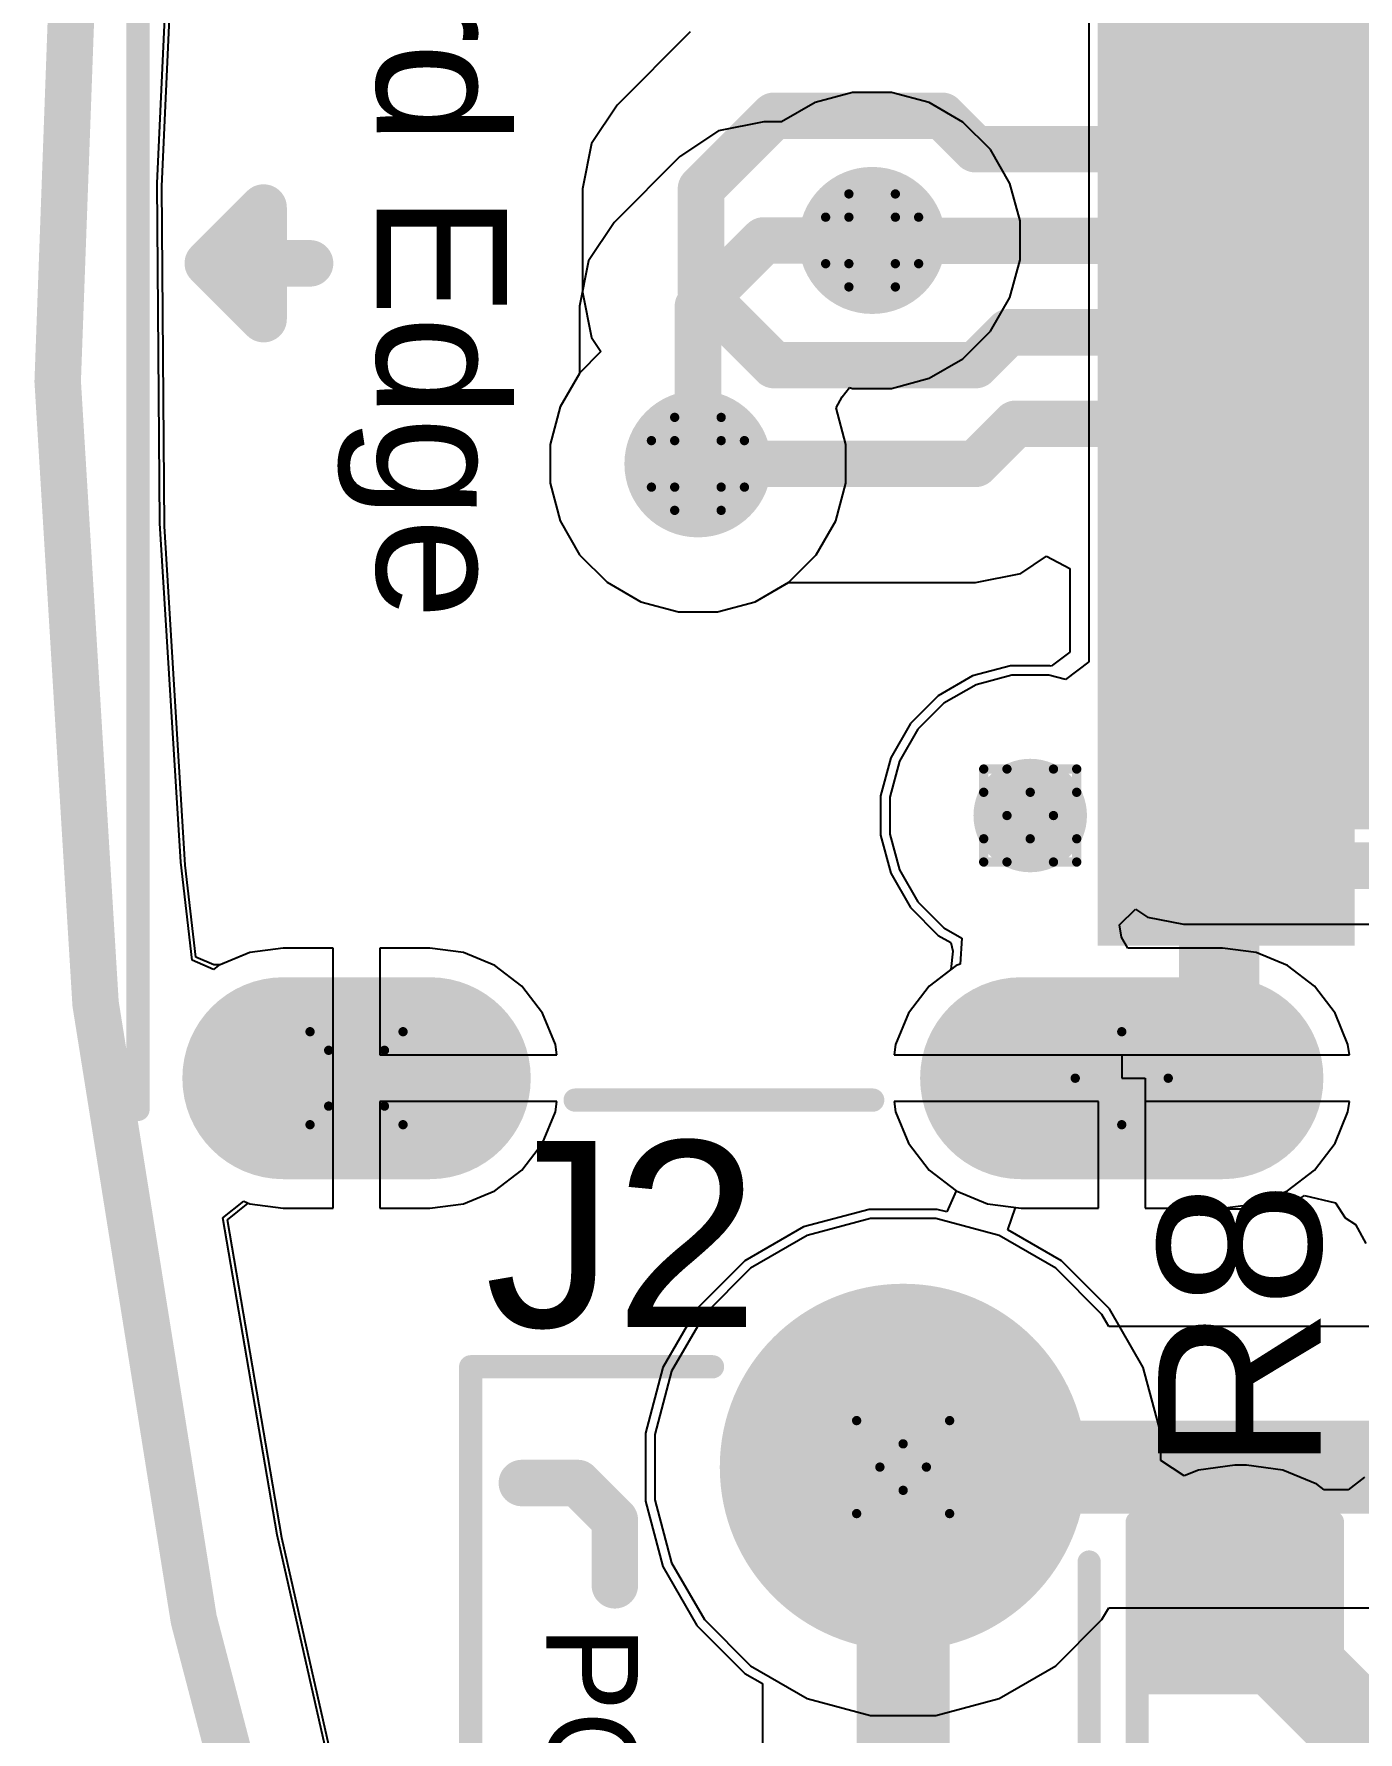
# Model space of a CAD drawing. Header units: inches. Extents: x -60 to 307, y -25 to 134.
# Drawn here: x -12.22 to -4.99, y 13.21 to 22.48 of the extents above; entities that cross this region are included whole.
import ezdxf

# ---------------------------------------------------------------- set-up
doc = ezdxf.new("R2010")
doc.units = ezdxf.units.IN
for name, color, linetype in [('BOARD OUTLINE', 216, 'Continuous'), ('Bottom Layer', 5, 'Continuous'), ('Bottom Solder', 6, 'Continuous'), ('Drill Drawing', 1, 'Continuous'), ('Multi-Layer', 9, 'Continuous'), ('Pad Holes', 156, 'Continuous'), ('Top Layer', 1, 'Continuous'), ('Top Overlay', 2, 'Continuous'), ('Top Paste', 8, 'Continuous'), ('Top Solder', 216, 'Continuous'), ('Via Holes', 16, 'Continuous')]:
    doc.layers.add(name, color=color, linetype=linetype)
doc.styles.add('Arial', font='', dxfattribs={"height": 0.2})
doc.styles.get('Arial').set_extended_font_data('Arial')

# ---------------------------------------------------------------- blocks, each defined once
blk = doc.blocks.new('K2_1101DF_C4DW_01_2')
at = {"layer": 'Bottom Layer'}
h = blk.add_hatch(color=5, dxfattribs=at)
edge = h.paths.add_edge_path()
edge.add_arc((-2.5, 0), 0.9, 0, 360)
h = blk.add_hatch(color=5, dxfattribs=at)
edge = h.paths.add_edge_path()
edge.add_arc((2.5, 0), 0.9, 0, 360)
at = {"layer": 'Bottom Solder'}
h = blk.add_hatch(color=6, dxfattribs=at)
edge = h.paths.add_edge_path()
edge.add_arc((-2.5, 0), 1.0016, 0, 360)
h = blk.add_hatch(color=6, dxfattribs=at)
edge = h.paths.add_edge_path()
edge.add_arc((2.5, 0), 1.0016, 0, 360)
at = {"layer": 'Multi-Layer'}
h = blk.add_hatch(color=9, dxfattribs=at)
edge = h.paths.add_edge_path()
edge.add_arc((-2.5, 0), 0.9, 0, 360)
h = blk.add_hatch(color=9, dxfattribs=at)
edge = h.paths.add_edge_path()
edge.add_arc((2.5, 0), 0.9, 0, 360)
at = {"layer": 'Pad Holes'}
h = blk.add_hatch(color=7, dxfattribs=at)
edge = h.paths.add_edge_path()
edge.add_arc((-2.5, 0), 0.46, 0, 360)
h = blk.add_hatch(color=7, dxfattribs=at)
edge = h.paths.add_edge_path()
edge.add_arc((2.5, 0), 0.46, 0, 360)
at = {"layer": 'Top Layer'}
h = blk.add_hatch(color=1, dxfattribs=at)
edge = h.paths.add_edge_path()
edge.add_arc((-2.5, 0), 0.9, 0, 360)
h = blk.add_hatch(color=1, dxfattribs=at)
edge = h.paths.add_edge_path()
edge.add_arc((2.5, 0), 0.9, 0, 360)
at = {"layer": 'Top Solder'}
h = blk.add_hatch(color=216, dxfattribs=at)
edge = h.paths.add_edge_path()
edge.add_arc((-2.5, 0), 1.0016, 0, 360)
h = blk.add_hatch(color=216, dxfattribs=at)
edge = h.paths.add_edge_path()
edge.add_arc((2.5, 0), 1.0016, 0, 360)
at = {"layer": 'Top Overlay'}
for points, const_width in [([(1.9558, 1.016), (-1.9812, 1.016)], 0.127), ([(-3.048, -2.3622), (-3.048, -1.0414)], 0.127), ([(3.048, -2.3622), (3.048, -1.0414)], 0.127), ([(-2.413, -1.778), (-2.2098, -1.5748)], 0.254), ([(-1.8542, -1.5748), (-2.2098, -1.5748)], 0.254), ([(-2.413, -2.0828), (-2.413, -1.778)], 0.254), ([(3.048, -2.3622), (-3.048, -2.3622)], 0.127)]:
    blk.add_lwpolyline(points, dxfattribs=dict(at, const_width=const_width))
for points, const_width in [([(-2.013, 1.016, 1), (-1.9494, 1.016, 1)], 0.0635), ([(1.9241, 1.016, 1), (1.9875, 1.016, 1)], 0.0635), ([(-3.0798, -1.0414, 1), (-3.0162, -1.0414, 1)], 0.0635), ([(3.0162, -1.0414, 1), (3.0798, -1.0414, 1)], 0.0635), ([(-2.2733, -1.5748, 1), (-2.1463, -1.5748, 1)], 0.127), ([(-2.2733, -1.5748, 1), (-2.1463, -1.5748, 1)], 0.127), ([(-1.9177, -1.5748, 1), (-1.7907, -1.5748, 1)], 0.127), ([(-2.4765, -1.778, 1), (-2.3495, -1.778, 1)], 0.127), ([(-2.4765, -1.778, 1), (-2.3495, -1.778, 1)], 0.127), ([(-2.4765, -2.0828, 1), (-2.3495, -2.0828, 1)], 0.127), ([(-3.0798, -2.3622, 1), (-3.0162, -2.3622, 1)], 0.0635), ([(-3.0798, -2.3622, 1), (-3.0162, -2.3622, 1)], 0.0635), ([(3.0162, -2.3622, 1), (3.0798, -2.3622, 1)], 0.0635), ([(3.0162, -2.3622, 1), (3.0798, -2.3622, 1)], 0.0635)]:
    blk.add_lwpolyline(points, format="xyb", close=True, dxfattribs=dict(at, const_width=const_width))
at = {"layer": 'Top Overlay', "style": 'Arial'}
blk.add_text('PCB Edge', height=0.5, dxfattribs=at).set_placement((-1.6326, -1.9486))
blk = doc.blocks.new('R___0603_3')
at = {"layer": 'Top Layer'}
for points in [[(-0.381, 0.4445), (-0.381, -0.4445), (-1.143, -0.4445), (-1.143, 0.4445)], [(1.143, 0.4445), (1.143, -0.4445), (0.381, -0.4445), (0.381, 0.4445)]]:
    blk.add_hatch(color=1, dxfattribs=at).paths.add_polyline_path(points)
at = {"layer": 'Top Paste'}
for points in [[(-0.381, 0.4445), (-0.381, -0.4445), (-1.143, -0.4445), (-1.143, 0.4445)], [(1.143, 0.4445), (1.143, -0.4445), (0.381, -0.4445), (0.381, 0.4445)]]:
    blk.add_hatch(color=8, dxfattribs=at).paths.add_polyline_path(points)
at = {"layer": 'Top Solder'}
for points in [[(-0.2794, 0.5461), (-0.2794, -0.5461), (-1.2446, -0.5461), (-1.2446, 0.5461)], [(1.2446, 0.5461), (1.2446, -0.5461), (0.2794, -0.5461), (0.2794, 0.5461)]]:
    blk.add_hatch(color=216, dxfattribs=at).paths.add_polyline_path(points)
at = {"layer": 'Top Overlay', "const_width": 0.127}
for points in [[(-1.2192, 0.5334), (-1.2192, -0.5334)], [(-1.2192, 0.5334), (1.2192, 0.5334)], [(1.2192, 0.5334), (1.2192, -0.5334)], [(-1.2192, -0.5334), (1.2192, -0.5334)]]:
    blk.add_lwpolyline(points, dxfattribs=at)
at = {"layer": 'Top Overlay', "const_width": 0.0635}
for points in [[(-1.25095, 0.5334, 1), (-1.18745, 0.5334, 1)], [(-1.25095, 0.5334, 1), (-1.18745, 0.5334, 1)], [(1.18745, 0.5334, 1), (1.25095, 0.5334, 1)], [(1.18745, 0.5334, 1), (1.25095, 0.5334, 1)], [(-1.25095, -0.5334, 1), (-1.18745, -0.5334, 1)], [(-1.25095, -0.5334, 1), (-1.18745, -0.5334, 1)], [(1.18745, -0.5334, 1), (1.25095, -0.5334, 1)], [(1.18745, -0.5334, 1), (1.25095, -0.5334, 1)]]:
    blk.add_lwpolyline(points, format="xyb", close=True, dxfattribs=at)
blk = doc.blocks.new('TYPE_C_31_M_12__30')
at = {"layer": 'Bottom Layer'}
h = blk.add_hatch(color=5, dxfattribs=at)
edge = h.paths.add_edge_path()
edge.add_arc((7.525, -1.12), 0.45, 180, 360)
edge.add_line((7.975, -1.12), (7.975, -0.02))
edge.add_arc((7.525, -0.02), 0.45, 0, 180)
edge.add_line((7.075, -0.02), (7.075, -1.12))
h = blk.add_hatch(color=5, dxfattribs=at)
edge = h.paths.add_edge_path()
edge.add_arc((7.525, -5.15), 0.45, 180, 360)
edge.add_line((7.975, -5.15), (7.975, -4.35))
edge.add_arc((7.525, -4.35), 0.45, 0, 180)
edge.add_line((7.075, -4.35), (7.075, -5.15))
at = {"layer": 'Bottom Solder'}
h = blk.add_hatch(color=6, dxfattribs=at)
edge = h.paths.add_edge_path()
edge.add_arc((7.525, -1.12), 0.5516, 180, 360)
edge.add_line((8.0766, -1.12), (8.0766, -0.02))
edge.add_arc((7.525, -0.02), 0.5516, 0, 180)
edge.add_line((6.9734, -0.02), (6.9734, -1.12))
h = blk.add_hatch(color=6, dxfattribs=at)
edge = h.paths.add_edge_path()
edge.add_arc((6.09, -1.07), 0.1016, 0, 360)
h = blk.add_hatch(color=6, dxfattribs=at)
edge = h.paths.add_edge_path()
edge.add_arc((7.525, -5.15), 0.5516, 180, 360)
edge.add_line((8.0766, -5.15), (8.0766, -4.35))
edge.add_arc((7.525, -4.35), 0.5516, 0, 180)
edge.add_line((6.9734, -4.35), (6.9734, -5.15))
at = {"layer": 'Multi-Layer'}
h = blk.add_hatch(color=9, dxfattribs=at)
edge = h.paths.add_edge_path()
edge.add_arc((7.525, -1.12), 0.45, 180, 360)
edge.add_line((7.975, -1.12), (7.975, -0.02))
edge.add_arc((7.525, -0.02), 0.45, 0, 180)
edge.add_line((7.075, -0.02), (7.075, -1.12))
h = blk.add_hatch(color=9, dxfattribs=at)
edge = h.paths.add_edge_path()
edge.add_arc((7.525, -5.15), 0.45, 180, 360)
edge.add_line((7.975, -5.15), (7.975, -4.35))
edge.add_arc((7.525, -4.35), 0.45, 0, 180)
edge.add_line((7.075, -4.35), (7.075, -5.15))
at = {"layer": 'Pad Holes'}
h = blk.add_hatch(color=7, dxfattribs=at)
edge = h.paths.add_edge_path()
edge.add_arc((7.525, -1.12), 0.3, 180, 360)
edge.add_line((7.825, -1.12), (7.825, -0.02))
edge.add_arc((7.525, -0.02), 0.3, 0, 180)
edge.add_line((7.225, -0.02), (7.225, -1.12))
h = blk.add_hatch(color=7, dxfattribs=at)
edge = h.paths.add_edge_path()
edge.add_arc((6.09, -1.07), 0.31, 0, 360)
h = blk.add_hatch(color=7, dxfattribs=at)
edge = h.paths.add_edge_path()
edge.add_arc((7.525, -5.15), 0.3, 180, 360)
edge.add_line((7.825, -5.15), (7.825, -4.35))
edge.add_arc((7.525, -4.35), 0.3, 0, 180)
edge.add_line((7.225, -4.35), (7.225, -5.15))
at = {"layer": 'Top Layer'}
for points in [[(1.8, 0.6), (2.1, 0.6), (2.1, -0.6), (1.8, -0.6)], [(2.3, 0.6), (2.6, 0.6), (2.6, -0.6), (2.3, -0.6)], [(2.8, 0.6), (3.1, 0.6), (3.1, -0.6), (2.8, -0.6)], [(3.6, -0.6), (3.3, -0.6), (3.3, 0.6), (3.6, 0.6)], [(4.1, -0.6), (3.8, -0.6), (3.8, 0.6), (4.1, 0.6)], [(4.6, -0.6), (4.3, -0.6), (4.3, 0.6), (4.6, 0.6)], [(5.1, -0.6), (4.8, -0.6), (4.8, 0.6), (5.1, 0.6)], [(5.9, -0.6), (5.3, -0.6), (5.3, 0.6), (5.9, 0.6)], [(6.1, 0.6), (6.7, 0.6), (6.7, -0.6), (6.1, -0.6)]]:
    blk.add_hatch(color=1, dxfattribs=at).paths.add_polyline_path(points)
h = blk.add_hatch(color=1, dxfattribs=at)
edge = h.paths.add_edge_path()
edge.add_arc((7.525, -1.12), 0.45, 180, 360)
edge.add_line((7.975, -1.12), (7.975, -0.02))
edge.add_arc((7.525, -0.02), 0.45, 0, 180)
edge.add_line((7.075, -0.02), (7.075, -1.12))
h = blk.add_hatch(color=1, dxfattribs=at)
edge = h.paths.add_edge_path()
edge.add_arc((7.525, -5.15), 0.45, 180, 360)
edge.add_line((7.975, -5.15), (7.975, -4.35))
edge.add_arc((7.525, -4.35), 0.45, 0, 180)
edge.add_line((7.075, -4.35), (7.075, -5.15))
at = {"layer": 'Top Paste'}
for points in [[(1.8, 0.6), (2.1, 0.6), (2.1, -0.6), (1.8, -0.6)], [(2.3, 0.6), (2.6, 0.6), (2.6, -0.6), (2.3, -0.6)], [(2.8, 0.6), (3.1, 0.6), (3.1, -0.6), (2.8, -0.6)], [(3.6, -0.6), (3.3, -0.6), (3.3, 0.6), (3.6, 0.6)], [(4.1, -0.6), (3.8, -0.6), (3.8, 0.6), (4.1, 0.6)], [(4.6, -0.6), (4.3, -0.6), (4.3, 0.6), (4.6, 0.6)], [(5.1, -0.6), (4.8, -0.6), (4.8, 0.6), (5.1, 0.6)], [(5.9, -0.6), (5.3, -0.6), (5.3, 0.6), (5.9, 0.6)], [(6.1, 0.6), (6.7, 0.6), (6.7, -0.6), (6.1, -0.6)]]:
    blk.add_hatch(color=8, dxfattribs=at).paths.add_polyline_path(points)
at = {"layer": 'Top Solder'}
for points in [[(1.6984, 0.7016), (2.2016, 0.7016), (2.2016, -0.7016), (1.6984, -0.7016)], [(2.1984, 0.7016), (2.7016, 0.7016), (2.7016, -0.7016), (2.1984, -0.7016)], [(2.6984, 0.7016), (3.2016, 0.7016), (3.2016, -0.7016), (2.6984, -0.7016)], [(3.7016, -0.7016), (3.1984, -0.7016), (3.1984, 0.7016), (3.7016, 0.7016)], [(4.2016, -0.7016), (3.6984, -0.7016), (3.6984, 0.7016), (4.2016, 0.7016)], [(4.7016, -0.7016), (4.1984, -0.7016), (4.1984, 0.7016), (4.7016, 0.7016)], [(5.2016, -0.7016), (4.6984, -0.7016), (4.6984, 0.7016), (5.2016, 0.7016)], [(6.0016, -0.7016), (5.1984, -0.7016), (5.1984, 0.7016), (6.0016, 0.7016)], [(5.9984, 0.7016), (6.8016, 0.7016), (6.8016, -0.7016), (5.9984, -0.7016)]]:
    blk.add_hatch(color=216, dxfattribs=at).paths.add_polyline_path(points)
h = blk.add_hatch(color=216, dxfattribs=at)
edge = h.paths.add_edge_path()
edge.add_arc((7.525, -1.12), 0.5516, 180, 360)
edge.add_line((8.0766, -1.12), (8.0766, -0.02))
edge.add_arc((7.525, -0.02), 0.5516, 0, 180)
edge.add_line((6.9734, -0.02), (6.9734, -1.12))
h = blk.add_hatch(color=216, dxfattribs=at)
edge = h.paths.add_edge_path()
edge.add_arc((6.09, -1.07), 0.1016, 0, 360)
h = blk.add_hatch(color=216, dxfattribs=at)
edge = h.paths.add_edge_path()
edge.add_arc((7.525, -5.15), 0.5516, 180, 360)
edge.add_line((8.0766, -5.15), (8.0766, -4.35))
edge.add_arc((7.525, -4.35), 0.5516, 0, 180)
edge.add_line((6.9734, -4.35), (6.9734, -5.15))
at = {"layer": 'Top Overlay'}
for points, const_width in [([(7.6446, -3.556), (7.6446, -1.9304)], 0.127), ([(3.0734, -5.2578), (3.0734, -5.0038)], 0.254), ([(3.3782, -5.2578), (2.7686, -5.2578)], 0.254), ([(3.0734, -5.5626), (2.7686, -5.2578)], 0.254), ([(3.0734, -5.5626), (3.3782, -5.2578)], 0.254), ([(7.6954, -5.944), (-1.2954, -5.944)], 0.127)]:
    blk.add_lwpolyline(points, dxfattribs=dict(at, const_width=const_width))
for points, const_width in [([(7.6128, -1.9304, 1), (7.6763, -1.9304, 1)], 0.0635), ([(7.6128, -3.556, 1), (7.6763, -3.556, 1)], 0.0635), ([(3.0099, -5.0038, 1), (3.1369, -5.0038, 1)], 0.127), ([(2.7051, -5.2578, 1), (2.8321, -5.2578, 1)], 0.127), ([(2.7051, -5.2578, 1), (2.8321, -5.2578, 1)], 0.127), ([(3.0099, -5.2578, 1), (3.1369, -5.2578, 1)], 0.127), ([(3.3147, -5.2578, 1), (3.4417, -5.2578, 1)], 0.127), ([(3.3147, -5.2578, 1), (3.4417, -5.2578, 1)], 0.127), ([(3.0099, -5.5626, 1), (3.1369, -5.5626, 1)], 0.127), ([(3.0099, -5.5626, 1), (3.1369, -5.5626, 1)], 0.127), ([(7.6636, -5.944, 1), (7.7271, -5.944, 1)], 0.0635)]:
    blk.add_lwpolyline(points, format="xyb", close=True, dxfattribs=dict(at, const_width=const_width))
at = {"layer": 'Top Overlay', "style": 'Arial'}
blk.add_text('Board Edge', height=0.7112, dxfattribs=at).set_placement((-0.2286, -4.6398))

msp = doc.modelspace()

# ---------------------------------------------------------------- hatches: boundary and pattern name
at = {"layer": 'Bottom Layer'}
msp.add_hatch(color=5, dxfattribs=at).paths.add_polyline_path([(-5.9436, 18.1356), (-3.2258, 18.1356), (-3.2258, 24.13), (-5.9436, 24.13)])
h = msp.add_hatch(color=5, dxfattribs=at)
edge = h.paths.add_edge_path()
edge.add_arc((-7.6454, 21.3535), 0.3, 0, 360)
h = msp.add_hatch(color=5, dxfattribs=at)
edge = h.paths.add_edge_path()
edge.add_arc((-8.597, 20.1329), 0.3, 0, 360)
at = {"layer": 'Bottom Solder'}
h = msp.add_hatch(color=6, dxfattribs=at)
edge = h.paths.add_edge_path()
edge.add_arc((-7.6454, 21.3535), 0.4016, 0, 360)
h = msp.add_hatch(color=6, dxfattribs=at)
edge = h.paths.add_edge_path()
edge.add_arc((-8.597, 20.1329), 0.4016, 0, 360)
at = {"layer": 'Top Layer'}
h = msp.add_hatch(color=1, dxfattribs=at)
edge = h.paths.add_edge_path()
edge.add_arc((-7.6454, 21.3535), 0.3, 0, 360)
h = msp.add_hatch(color=1, dxfattribs=at)
edge = h.paths.add_edge_path()
edge.add_arc((-8.597, 20.1329), 0.3, 0, 360)
msp.add_hatch(color=1, dxfattribs=at).paths.add_polyline_path([(-5.969, 16.5818), (-5.5308, 16.5818), (-5.5308, 17.7038), (-5.969, 17.7038)])
at = {"layer": 'Top Solder'}
h = msp.add_hatch(color=216, dxfattribs=at)
edge = h.paths.add_edge_path()
edge.add_arc((-7.6454, 21.3535), 0.4016, 0, 360)
h = msp.add_hatch(color=216, dxfattribs=at)
edge = h.paths.add_edge_path()
edge.add_arc((-8.597, 20.1329), 0.4016, 0, 360)
at = {"layer": 'Via Holes'}
h = msp.add_hatch(color=7, dxfattribs=at)
edge = h.paths.add_edge_path()
edge.add_arc((-7.6454, 21.3535), 0.15, 0, 360)
h = msp.add_hatch(color=7, dxfattribs=at)
edge = h.paths.add_edge_path()
edge.add_arc((-8.597, 20.1329), 0.15, 0, 360)

# ---------------------------------------------------------------- linework, layer by layer
at = {"layer": 'BOARD OUTLINE', "const_width": 0.254}
msp.add_lwpolyline([(33.8897, 54.2383, -6.230382), (11.9835, 54.2604)], format="xyb", dxfattribs=at)
at = {"layer": 'Bottom Layer'}
for p, q in [((-11.5516, 21.6658), (-11.4662, 23.5201)), ((-6.4616, 23.1519), (-6.4616, 19.0517)), ((-7.9573, 22.1064), (-8.14, 22.0009)), ((-7.7518, 22.1615), (-7.9573, 22.1064)), ((-7.539, 22.1615), (-7.7518, 22.1615)), ((-7.3335, 22.1064), (-7.539, 22.1615)), ((-7.1493, 22.0001), (-7.3335, 22.1064)), ((-8.2375, 22.0009), (-8.4853, 21.9517)), ((-8.14, 22.0009), (-8.2375, 22.0009)), ((-6.9988, 21.8496), (-7.1493, 22.0001)), ((-8.4853, 21.9517), (-8.6953, 21.8113)), ((-8.6953, 21.8113), (-9.0548, 21.4518)), ((-6.8925, 21.6654), (-6.9988, 21.8496)), ((-11.5371, 19.8095), (-11.5516, 21.6658)), ((-6.8374, 21.4599), (-6.8925, 21.6654)), ((-9.0548, 21.4518), (-9.1951, 21.2418)), ((-6.8374, 21.2471), (-6.8374, 21.4599)), ((-6.8925, 21.0416), (-6.8374, 21.2471)), ((-9.1951, 21.2418), (-9.2444, 20.994)), ((-9.2444, 20.994), (-9.2444, 20.6275)), ((-6.9988, 20.8574), (-6.8925, 21.0416)), ((-7.1493, 20.7069), (-6.9988, 20.8574)), ((-7.3335, 20.6006), (-7.1493, 20.7069)), ((-9.2444, 20.6275), (-9.3499, 20.4448)), ((-7.539, 20.5455), (-7.3335, 20.6006)), ((-7.8088, 20.499), (-7.7694, 20.5502)), ((-7.7694, 20.5502), (-7.7518, 20.5455)), ((-7.7518, 20.5455), (-7.539, 20.5455)), ((-9.3499, 20.4448), (-9.405, 20.2393)), ((-7.8423, 20.4383), (-7.8088, 20.499)), ((-7.789, 20.2393), (-7.8423, 20.4383)), ((-9.405, 20.2393), (-9.405, 20.0266)), ((-7.789, 20.0266), (-7.789, 20.2393)), ((-9.405, 20.0266), (-9.3499, 19.8211)), ((-7.8441, 19.8211), (-7.789, 20.0266)), ((-11.4226, 17.9567), (-11.5371, 19.8095)), ((-9.3499, 19.8211), (-9.2435, 19.6368)), ((-7.9504, 19.6368), (-7.8441, 19.8211)), ((-9.2435, 19.6368), (-9.0931, 19.4864)), ((-8.1009, 19.4864), (-7.9504, 19.6368)), ((-9.0931, 19.4864), (-8.9089, 19.38)), ((-8.2851, 19.38), (-8.1009, 19.4864)), ((-8.9089, 19.38), (-8.7034, 19.3249)), ((-8.7034, 19.3249), (-8.4906, 19.3249)), ((-8.4906, 19.3249), (-8.2851, 19.38)), ((-6.4616, 19.0517), (-6.5886, 18.9543)), ((-7.0779, 18.9267), (-7.2529, 18.8257)), ((-6.8828, 18.979), (-7.0779, 18.9267)), ((-6.6808, 18.979), (-6.8828, 18.979)), ((-6.5886, 18.9543), (-6.6808, 18.979)), ((-7.2529, 18.8257), (-7.3957, 18.6829)), ((-7.3957, 18.6829), (-7.4967, 18.5079)), ((-7.4967, 18.5079), (-7.549, 18.3128)), ((-7.549, 18.3128), (-7.549, 18.1108)), ((-7.549, 18.1108), (-7.4967, 17.9157)), ((-11.3604, 17.4208), (-11.4226, 17.9567)), ((-7.4967, 17.9157), (-7.3957, 17.7407)), ((-7.3957, 17.7407), (-7.2529, 17.5979)), ((-6.2947, 17.6139), (-6.2076, 17.701)), ((-6.2076, 17.701), (-6.1418, 17.6571)), ((-6.1418, 17.6571), (-5.9436, 17.6176)), ((-7.2529, 17.5979), (-7.156, 17.542)), ((-7.156, 17.542), (-7.1653, 17.4007)), ((-6.283, 17.5481), (-6.2947, 17.6139)), ((-6.249, 17.4869), (-6.283, 17.5481)), ((-5.9436, 17.6176), (-3.2258, 17.6176)), ((-11.0456, 17.4627), (-11.2168, 17.3917)), ((-10.8618, 17.4869), (-11.0456, 17.4627)), ((-10.5888, 17.4869), (-10.8618, 17.4869)), ((-10.5888, 16.7768), (-10.5888, 17.4869)), ((-10.0618, 17.4869), (-10.3348, 17.4869)), ((-10.3348, 17.4869), (-10.3348, 16.9038)), ((-9.878, 17.4627), (-10.0618, 17.4869)), ((-9.7068, 17.3917), (-9.878, 17.4627)), ((-5.7318, 17.4869), (-6.249, 17.4869)), ((-5.548, 17.4627), (-5.7318, 17.4869)), ((-5.3768, 17.3917), (-5.548, 17.4627)), ((-11.2435, 17.3713), (-11.3604, 17.4208)), ((-11.2168, 17.3917), (-11.2435, 17.3713)), ((-9.5597, 17.2789), (-9.7068, 17.3917)), ((-7.1868, 17.3917), (-7.3339, 17.2789)), ((-7.1653, 17.4007), (-7.1868, 17.3917)), ((-5.2297, 17.2789), (-5.3768, 17.3917)), ((-9.4469, 17.1318), (-9.5597, 17.2789)), ((-7.3339, 17.2789), (-7.4467, 17.1318)), ((-5.1169, 17.1318), (-5.2297, 17.2789)), ((-9.3759, 16.9606), (-9.4469, 17.1318)), ((-7.4467, 17.1318), (-7.5177, 16.9606)), ((-5.0459, 16.9606), (-5.1169, 17.1318)), ((-10.3348, 16.9038), (-9.3684, 16.9038)), ((-9.3684, 16.9038), (-9.3759, 16.9606)), ((-7.5177, 16.9606), (-7.5252, 16.9038)), ((-7.5252, 16.9038), (-6.2818, 16.9038)), ((-6.2818, 16.9038), (-5.0384, 16.9038)), ((-5.0384, 16.9038), (-5.0459, 16.9606)), ((-10.5888, 16.0667), (-10.5888, 16.7768)), ((-9.3684, 16.6498), (-10.3348, 16.6498)), ((-10.3348, 16.6498), (-10.3348, 16.0667)), ((-9.3759, 16.593), (-9.3684, 16.6498)), ((-6.4088, 16.6498), (-7.5252, 16.6498)), ((-7.5252, 16.6498), (-7.5177, 16.593)), ((-6.4088, 16.0667), (-6.4088, 16.6498)), ((-5.0384, 16.6498), (-6.1548, 16.6498)), ((-6.1548, 16.6498), (-6.1548, 16.0667)), ((-5.0459, 16.593), (-5.0384, 16.6498)), ((-9.4469, 16.4218), (-9.3759, 16.593)), ((-7.5177, 16.593), (-7.4467, 16.4218)), ((-5.1169, 16.4218), (-5.0459, 16.593)), ((-9.5597, 16.2747), (-9.4469, 16.4218)), ((-7.4467, 16.4218), (-7.3339, 16.2747)), ((-5.2297, 16.2747), (-5.1169, 16.4218)), ((-9.7068, 16.1619), (-9.5597, 16.2747)), ((-7.3339, 16.2747), (-7.1868, 16.1619)), ((-5.3768, 16.1619), (-5.2297, 16.2747)), ((-9.878, 16.0909), (-9.7068, 16.1619)), ((-7.1868, 16.1619), (-7.0156, 16.0909)), ((-5.548, 16.0909), (-5.3768, 16.1619)), ((-11.1917, 16.014), (-11.0783, 16.1045)), ((-11.0783, 16.1045), (-11.0456, 16.0909)), ((-11.0456, 16.0909), (-10.8618, 16.0667)), ((-10.8618, 16.0667), (-10.5888, 16.0667)), ((-10.3348, 16.0667), (-10.0618, 16.0667)), ((-10.0618, 16.0667), (-9.878, 16.0909)), ((-7.0156, 16.0909), (-6.8318, 16.0667)), ((-6.8318, 16.0667), (-6.4088, 16.0667)), ((-6.1548, 16.0667), (-5.7318, 16.0667)), ((-5.7318, 16.0667), (-5.548, 16.0909)), ((-10.8955, 14.2831), (-11.1917, 16.014)), ((-7.6547, 16.0096), (-7.9999, 15.9171)), ((-7.2973, 16.0096), (-7.6547, 16.0096)), ((-6.9521, 15.9171), (-7.2973, 16.0096)), ((-7.9999, 15.9171), (-8.3093, 15.7384)), ((-6.6427, 15.7384), (-6.9521, 15.9171)), ((-8.3093, 15.7384), (-8.562, 15.4857)), ((-6.39, 15.4857), (-6.6427, 15.7384)), ((-8.562, 15.4857), (-8.7407, 15.1763)), ((-6.3526, 15.421), (-6.39, 15.4857)), ((-3.954, 15.421), (-6.3526, 15.421)), ((-8.7407, 15.1763), (-8.8332, 14.8311)), ((-8.8332, 14.8311), (-8.8332, 14.4737)), ((-8.8332, 14.4737), (-8.7407, 14.1285)), ((-10.4844, 12.4729), (-10.8955, 14.2831)), ((-8.7407, 14.1285), (-8.562, 13.8191)), ((-6.39, 13.8191), (-6.3526, 13.8838)), ((-6.3526, 13.8838), (-3.6356, 13.8838)), ((-8.562, 13.8191), (-8.3093, 13.5664)), ((-6.6427, 13.5664), (-6.39, 13.8191)), ((-8.3093, 13.5664), (-7.9999, 13.3877)), ((-6.9521, 13.3877), (-6.6427, 13.5664)), ((-7.9999, 13.3877), (-7.6547, 13.2952)), ((-7.2973, 13.2952), (-6.9521, 13.3877)), ((-7.6547, 13.2952), (-7.2973, 13.2952))]:
    msp.add_line(p, q, dxfattribs=at)
for points, const_width in [([(-8.597, 20.994), (-8.2375, 21.3535)], 0.254), ([(-8.2375, 21.3535), (-7.6454, 21.3535)], 0.254), ([(-8.597, 20.1329), (-8.597, 20.994)], 0.254), ([(-7.476, 14.6524), (-3.6356, 14.6524)], 0.508), ([(-7.4999, 14.5), (-7.476, 14.5)], 0.508)]:
    msp.add_lwpolyline(points, dxfattribs=dict(at, const_width=const_width))
for points, const_width in [([(-8.301, 21.3535, 1), (-8.174, 21.3535, 1)], 0.127), ([(-8.301, 21.3535, 1), (-8.174, 21.3535, 1)], 0.127), ([(-7.7089, 21.3535, 1), (-7.5819, 21.3535, 1)], 0.127), ([(-8.6605, 20.994, 1), (-8.5335, 20.994, 1)], 0.127), ([(-8.6605, 20.994, 1), (-8.5335, 20.994, 1)], 0.127), ([(-8.6605, 20.1329, 1), (-8.5335, 20.1329, 1)], 0.127), ([(-7.603, 14.6524, 1), (-7.349, 14.6524, 1)], 0.254), ([(-7.6269, 14.5, 1), (-7.3729, 14.5, 1)], 0.254), ([(-7.603, 14.5, 1), (-7.349, 14.5, 1)], 0.254)]:
    msp.add_lwpolyline(points, format="xyb", close=True, dxfattribs=dict(at, const_width=const_width))
at = {"layer": 'Drill Drawing', "const_width": 0.0508}
for points in [[(-7.7724, 21.4805), (-7.7724, 21.6075)], [(-7.7724, 21.6075), (-7.5184, 21.6075)], [(-7.5184, 21.4805), (-7.5184, 21.6075)], [(-7.8994, 21.2265), (-7.8994, 21.4805)], [(-7.8994, 21.4805), (-7.7724, 21.4805)], [(-7.5184, 21.4805), (-7.3914, 21.4805)], [(-7.3914, 21.2265), (-7.3914, 21.4805)], [(-7.8994, 21.2265), (-7.7724, 21.2265)], [(-7.7724, 21.0995), (-7.7724, 21.2265)], [(-7.5184, 21.2265), (-7.3914, 21.2265)], [(-7.5184, 21.0995), (-7.5184, 21.2265)], [(-7.7724, 21.0995), (-7.5184, 21.0995)], [(-8.724, 20.2599), (-8.724, 20.3869)], [(-8.724, 20.3869), (-8.47, 20.3869)], [(-8.47, 20.2599), (-8.47, 20.3869)], [(-8.851, 20.0059), (-8.851, 20.2599)], [(-8.851, 20.2599), (-8.724, 20.2599)], [(-8.47, 20.2599), (-8.343, 20.2599)], [(-8.343, 20.0059), (-8.343, 20.2599)], [(-8.851, 20.0059), (-8.724, 20.0059)], [(-8.724, 19.8789), (-8.724, 20.0059)], [(-8.47, 20.0059), (-8.343, 20.0059)], [(-8.47, 19.8789), (-8.47, 20.0059)], [(-8.724, 19.8789), (-8.47, 19.8789)], [(-7.0358, 18.3388), (-7.0358, 18.4658)], [(-7.0358, 18.4658), (-6.9088, 18.4658)], [(-6.9088, 18.4658), (-6.7818, 18.3388)], [(-6.7818, 18.3388), (-6.6548, 18.4658)], [(-6.6548, 18.4658), (-6.5278, 18.4658)], [(-6.5278, 18.3388), (-6.5278, 18.4658)], [(-7.0358, 18.3388), (-6.9088, 18.2118)], [(-6.6548, 18.2118), (-6.5278, 18.3388)], [(-7.0358, 18.0848), (-6.9088, 18.2118)], [(-6.6548, 18.2118), (-6.5278, 18.0848)], [(-7.0358, 17.9578), (-7.0358, 18.0848)], [(-6.9088, 17.9578), (-6.7818, 18.0848)], [(-6.7818, 18.0848), (-6.6548, 17.9578)], [(-6.5278, 17.9578), (-6.5278, 18.0848)], [(-7.0358, 17.9578), (-6.9088, 17.9578)], [(-6.6548, 17.9578), (-6.5278, 17.9578)], [(-10.7158, 17.0308), (-10.2078, 17.0308)], [(-10.7158, 16.5228), (-10.7158, 17.0308)], [(-10.2078, 16.5228), (-10.2078, 17.0308)], [(-6.5358, 16.7768), (-6.2818, 17.0308)], [(-6.2818, 17.0308), (-6.0278, 16.7768)], [(-10.6142, 16.9292), (-10.3094, 16.9292)], [(-10.6142, 16.6244), (-10.6142, 16.9292)], [(-10.3094, 16.6244), (-10.3094, 16.9292)], [(-6.5358, 16.7768), (-6.2818, 16.5228)], [(-6.2818, 16.5228), (-6.0278, 16.7768)], [(-10.6142, 16.6244), (-10.3094, 16.6244)], [(-10.7158, 16.5228), (-10.2078, 16.5228)], [(-7.73, 14.9064), (-7.476, 14.7794)], [(-7.73, 14.9064), (-7.603, 14.6524)], [(-7.476, 14.7794), (-7.222, 14.9064)], [(-7.349, 14.6524), (-7.222, 14.9064)], [(-7.73, 14.3984), (-7.603, 14.6524)], [(-7.349, 14.6524), (-7.222, 14.3984)], [(-7.73, 14.3984), (-7.476, 14.5254)], [(-7.476, 14.5254), (-7.222, 14.3984)]]:
    msp.add_lwpolyline(points, dxfattribs=at)
at = {"layer": 'Drill Drawing', "const_width": 0.0254}
for points in [[(-7.7851, 21.6075, 1), (-7.7597, 21.6075, 1)], [(-7.7851, 21.6075, 1), (-7.7597, 21.6075, 1)], [(-7.5311, 21.6075, 1), (-7.5057, 21.6075, 1)], [(-7.5311, 21.6075, 1), (-7.5057, 21.6075, 1)], [(-7.9121, 21.4805, 1), (-7.8867, 21.4805, 1)], [(-7.9121, 21.4805, 1), (-7.8867, 21.4805, 1)], [(-7.7851, 21.4805, 1), (-7.7597, 21.4805, 1)], [(-7.7851, 21.4805, 1), (-7.7597, 21.4805, 1)], [(-7.5311, 21.4805, 1), (-7.5057, 21.4805, 1)], [(-7.5311, 21.4805, 1), (-7.5057, 21.4805, 1)], [(-7.4041, 21.4805, 1), (-7.3787, 21.4805, 1)], [(-7.4041, 21.4805, 1), (-7.3787, 21.4805, 1)], [(-7.9121, 21.2265, 1), (-7.8867, 21.2265, 1)], [(-7.9121, 21.2265, 1), (-7.8867, 21.2265, 1)], [(-7.7851, 21.2265, 1), (-7.7597, 21.2265, 1)], [(-7.7851, 21.2265, 1), (-7.7597, 21.2265, 1)], [(-7.5311, 21.2265, 1), (-7.5057, 21.2265, 1)], [(-7.5311, 21.2265, 1), (-7.5057, 21.2265, 1)], [(-7.4041, 21.2265, 1), (-7.3787, 21.2265, 1)], [(-7.4041, 21.2265, 1), (-7.3787, 21.2265, 1)], [(-7.7851, 21.0995, 1), (-7.7597, 21.0995, 1)], [(-7.7851, 21.0995, 1), (-7.7597, 21.0995, 1)], [(-7.5311, 21.0995, 1), (-7.5057, 21.0995, 1)], [(-7.5311, 21.0995, 1), (-7.5057, 21.0995, 1)], [(-8.7367, 20.3869, 1), (-8.7113, 20.3869, 1)], [(-8.7367, 20.3869, 1), (-8.7113, 20.3869, 1)], [(-8.4827, 20.3869, 1), (-8.4573, 20.3869, 1)], [(-8.4827, 20.3869, 1), (-8.4573, 20.3869, 1)], [(-8.8637, 20.2599, 1), (-8.8383, 20.2599, 1)], [(-8.8637, 20.2599, 1), (-8.8383, 20.2599, 1)], [(-8.7367, 20.2599, 1), (-8.7113, 20.2599, 1)], [(-8.7367, 20.2599, 1), (-8.7113, 20.2599, 1)], [(-8.4827, 20.2599, 1), (-8.4573, 20.2599, 1)], [(-8.4827, 20.2599, 1), (-8.4573, 20.2599, 1)], [(-8.3557, 20.2599, 1), (-8.3303, 20.2599, 1)], [(-8.3557, 20.2599, 1), (-8.3303, 20.2599, 1)], [(-8.8637, 20.0059, 1), (-8.8383, 20.0059, 1)], [(-8.8637, 20.0059, 1), (-8.8383, 20.0059, 1)], [(-8.7367, 20.0059, 1), (-8.7113, 20.0059, 1)], [(-8.7367, 20.0059, 1), (-8.7113, 20.0059, 1)], [(-8.4827, 20.0059, 1), (-8.4573, 20.0059, 1)], [(-8.4827, 20.0059, 1), (-8.4573, 20.0059, 1)], [(-8.3557, 20.0059, 1), (-8.3303, 20.0059, 1)], [(-8.3557, 20.0059, 1), (-8.3303, 20.0059, 1)], [(-8.7367, 19.8789, 1), (-8.7113, 19.8789, 1)], [(-8.7367, 19.8789, 1), (-8.7113, 19.8789, 1)], [(-8.4827, 19.8789, 1), (-8.4573, 19.8789, 1)], [(-8.4827, 19.8789, 1), (-8.4573, 19.8789, 1)], [(-7.0485, 18.4658, 1), (-7.0231, 18.4658, 1)], [(-7.0485, 18.4658, 1), (-7.0231, 18.4658, 1)], [(-6.9215, 18.4658, 1), (-6.8961, 18.4658, 1)], [(-6.9215, 18.4658, 1), (-6.8961, 18.4658, 1)], [(-6.6675, 18.4658, 1), (-6.6421, 18.4658, 1)], [(-6.6675, 18.4658, 1), (-6.6421, 18.4658, 1)], [(-6.5405, 18.4658, 1), (-6.5151, 18.4658, 1)], [(-6.5405, 18.4658, 1), (-6.5151, 18.4658, 1)], [(-7.0485, 18.3388, 1), (-7.0231, 18.3388, 1)], [(-7.0485, 18.3388, 1), (-7.0231, 18.3388, 1)], [(-6.7945, 18.3388, 1), (-6.7691, 18.3388, 1)], [(-6.7945, 18.3388, 1), (-6.7691, 18.3388, 1)], [(-6.5405, 18.3388, 1), (-6.5151, 18.3388, 1)], [(-6.5405, 18.3388, 1), (-6.5151, 18.3388, 1)], [(-6.9215, 18.2118, 1), (-6.8961, 18.2118, 1)], [(-6.9215, 18.2118, 1), (-6.8961, 18.2118, 1)], [(-6.6675, 18.2118, 1), (-6.6421, 18.2118, 1)], [(-6.6675, 18.2118, 1), (-6.6421, 18.2118, 1)], [(-7.0485, 18.0848, 1), (-7.0231, 18.0848, 1)], [(-7.0485, 18.0848, 1), (-7.0231, 18.0848, 1)], [(-6.7945, 18.0848, 1), (-6.7691, 18.0848, 1)], [(-6.7945, 18.0848, 1), (-6.7691, 18.0848, 1)], [(-6.5405, 18.0848, 1), (-6.5151, 18.0848, 1)], [(-6.5405, 18.0848, 1), (-6.5151, 18.0848, 1)], [(-7.0485, 17.9578, 1), (-7.0231, 17.9578, 1)], [(-7.0485, 17.9578, 1), (-7.0231, 17.9578, 1)], [(-6.9215, 17.9578, 1), (-6.8961, 17.9578, 1)], [(-6.9215, 17.9578, 1), (-6.8961, 17.9578, 1)], [(-6.6675, 17.9578, 1), (-6.6421, 17.9578, 1)], [(-6.6675, 17.9578, 1), (-6.6421, 17.9578, 1)], [(-6.5405, 17.9578, 1), (-6.5151, 17.9578, 1)], [(-6.5405, 17.9578, 1), (-6.5151, 17.9578, 1)], [(-10.7285, 17.0308, 1), (-10.7031, 17.0308, 1)], [(-10.7285, 17.0308, 1), (-10.7031, 17.0308, 1)], [(-10.2205, 17.0308, 1), (-10.1951, 17.0308, 1)], [(-10.2205, 17.0308, 1), (-10.1951, 17.0308, 1)], [(-6.2945, 17.0308, 1), (-6.2691, 17.0308, 1)], [(-6.2945, 17.0308, 1), (-6.2691, 17.0308, 1)], [(-10.6269, 16.9292, 1), (-10.6015, 16.9292, 1)], [(-10.6269, 16.9292, 1), (-10.6015, 16.9292, 1)], [(-10.3221, 16.9292, 1), (-10.2967, 16.9292, 1)], [(-10.3221, 16.9292, 1), (-10.2967, 16.9292, 1)], [(-6.5485, 16.7768, 1), (-6.5231, 16.7768, 1)], [(-6.5485, 16.7768, 1), (-6.5231, 16.7768, 1)], [(-6.0405, 16.7768, 1), (-6.0151, 16.7768, 1)], [(-6.0405, 16.7768, 1), (-6.0151, 16.7768, 1)], [(-10.6269, 16.6244, 1), (-10.6015, 16.6244, 1)], [(-10.6269, 16.6244, 1), (-10.6015, 16.6244, 1)], [(-10.3221, 16.6244, 1), (-10.2967, 16.6244, 1)], [(-10.3221, 16.6244, 1), (-10.2967, 16.6244, 1)], [(-10.7285, 16.5228, 1), (-10.7031, 16.5228, 1)], [(-10.7285, 16.5228, 1), (-10.7031, 16.5228, 1)], [(-10.2205, 16.5228, 1), (-10.1951, 16.5228, 1)], [(-10.2205, 16.5228, 1), (-10.1951, 16.5228, 1)], [(-6.2945, 16.5228, 1), (-6.2691, 16.5228, 1)], [(-6.2945, 16.5228, 1), (-6.2691, 16.5228, 1)], [(-7.7427, 14.9064, 1), (-7.7173, 14.9064, 1)], [(-7.7427, 14.9064, 1), (-7.7173, 14.9064, 1)], [(-7.2347, 14.9064, 1), (-7.2093, 14.9064, 1)], [(-7.2347, 14.9064, 1), (-7.2093, 14.9064, 1)], [(-7.4887, 14.7794, 1), (-7.4633, 14.7794, 1)], [(-7.4887, 14.7794, 1), (-7.4633, 14.7794, 1)], [(-7.6157, 14.6524, 1), (-7.5903, 14.6524, 1)], [(-7.6157, 14.6524, 1), (-7.5903, 14.6524, 1)], [(-7.3617, 14.6524, 1), (-7.3363, 14.6524, 1)], [(-7.3617, 14.6524, 1), (-7.3363, 14.6524, 1)], [(-7.4887, 14.5254, 1), (-7.4633, 14.5254, 1)], [(-7.4887, 14.5254, 1), (-7.4633, 14.5254, 1)], [(-7.7427, 14.3984, 1), (-7.7173, 14.3984, 1)], [(-7.7427, 14.3984, 1), (-7.7173, 14.3984, 1)], [(-7.2347, 14.3984, 1), (-7.2093, 14.3984, 1)], [(-7.2347, 14.3984, 1), (-7.2093, 14.3984, 1)]]:
    msp.add_lwpolyline(points, format="xyb", close=True, dxfattribs=at)
at = {"layer": 'Top Layer'}
for p, q in [((-11.5263, 21.6494), (-11.4408, 23.5037)), ((-8.6393, 22.4923), (-9.0382, 22.0934)), ((-9.0382, 22.0934), (-9.1786, 21.8833)), ((-9.1786, 21.8833), (-9.2278, 21.6356)), ((-11.5117, 19.7931), (-11.5263, 21.6494)), ((-9.2278, 21.6356), (-9.2278, 21.0714)), ((-9.2278, 21.0714), (-9.1786, 20.8237)), ((-9.1786, 20.8237), (-9.1266, 20.746)), ((-9.1266, 20.746), (-9.2435, 20.6291)), ((-9.2435, 20.6291), (-9.3499, 20.4448)), ((-9.3499, 20.4448), (-9.405, 20.2393)), ((-9.405, 20.2393), (-9.405, 20.0266)), ((-9.405, 20.0266), (-9.3499, 19.8211)), ((-11.3973, 17.9403), (-11.5117, 19.7931)), ((-9.3499, 19.8211), (-9.2435, 19.6368)), ((-9.2435, 19.6368), (-9.0931, 19.4864)), ((-6.8331, 19.5348), (-6.6928, 19.6285)), ((-6.6928, 19.6285), (-6.5658, 19.5606)), ((-9.0931, 19.4864), (-8.9089, 19.38)), ((-8.2851, 19.38), (-8.1024, 19.4855)), ((-8.1024, 19.4855), (-7.0808, 19.4855)), ((-7.0808, 19.4855), (-6.8331, 19.5348)), ((-6.5658, 19.5606), (-6.5658, 19.1051)), ((-8.9089, 19.38), (-8.7034, 19.3249)), ((-8.7034, 19.3249), (-8.4906, 19.3249)), ((-8.4906, 19.3249), (-8.2851, 19.38)), ((-6.8895, 19.0298), (-7.0975, 18.9741)), ((-6.6741, 19.0298), (-6.8895, 19.0298)), ((-6.6666, 19.0278), (-6.6741, 19.0298)), ((-6.5658, 19.1051), (-6.6666, 19.0278)), ((-7.0975, 18.9741), (-7.2841, 18.8664)), ((-7.2841, 18.8664), (-7.4364, 18.7141)), ((-7.4364, 18.7141), (-7.5441, 18.5275)), ((-7.5441, 18.5275), (-7.5998, 18.3195)), ((-7.5998, 18.3195), (-7.5998, 18.1041)), ((-7.5998, 18.1041), (-7.5441, 17.8961)), ((-11.3389, 17.4373), (-11.3973, 17.9403)), ((-7.5441, 17.8961), (-7.4364, 17.7095)), ((-7.4364, 17.7095), (-7.2841, 17.5572)), ((-7.2841, 17.5572), (-7.2152, 17.5175)), ((-11.0456, 17.4627), (-11.2062, 17.3961)), ((-10.8618, 17.4869), (-11.0456, 17.4627)), ((-10.5888, 17.4869), (-10.8618, 17.4869)), ((-10.5888, 16.7768), (-10.5888, 17.4869)), ((-10.0618, 17.4869), (-10.3348, 17.4869)), ((-10.3348, 17.4869), (-10.3348, 16.9038)), ((-9.878, 17.4627), (-10.0618, 17.4869)), ((-9.7068, 17.3917), (-9.878, 17.4627)), ((-7.2152, 17.5175), (-7.2048, 17.4715)), ((-7.2048, 17.4715), (-7.2146, 17.3705)), ((-11.2419, 17.3963), (-11.3389, 17.4373)), ((-11.2062, 17.3961), (-11.2419, 17.3963)), ((-9.5597, 17.2789), (-9.7068, 17.3917)), ((-7.2146, 17.3705), (-7.3339, 17.2789)), ((-9.4469, 17.1318), (-9.5597, 17.2789)), ((-7.3339, 17.2789), (-7.4467, 17.1318)), ((-9.3759, 16.9606), (-9.4469, 17.1318)), ((-7.4467, 17.1318), (-7.5177, 16.9606)), ((-10.3348, 16.9038), (-9.3684, 16.9038)), ((-9.3684, 16.9038), (-9.3759, 16.9606)), ((-7.5177, 16.9606), (-7.5252, 16.9038)), ((-7.5252, 16.9038), (-6.2818, 16.9038)), ((-6.2818, 16.9038), (-6.2818, 16.7768)), ((-10.5888, 16.0667), (-10.5888, 16.7768)), ((-6.2818, 16.7768), (-6.1548, 16.7768)), ((-6.1548, 16.7768), (-6.1548, 16.0667)), ((-9.3684, 16.6498), (-10.3348, 16.6498)), ((-10.3348, 16.6498), (-10.3348, 16.0667)), ((-9.3759, 16.593), (-9.3684, 16.6498)), ((-6.4088, 16.6498), (-7.5252, 16.6498)), ((-7.5252, 16.6498), (-7.5177, 16.593)), ((-6.4088, 16.0667), (-6.4088, 16.6498)), ((-9.4469, 16.4218), (-9.3759, 16.593)), ((-7.5177, 16.593), (-7.4467, 16.4218)), ((-9.5597, 16.2747), (-9.4469, 16.4218)), ((-7.4467, 16.4218), (-7.3339, 16.2747)), ((-9.7068, 16.1619), (-9.5597, 16.2747)), ((-7.3339, 16.2747), (-7.1868, 16.1619)), ((-9.878, 16.0909), (-9.7068, 16.1619)), ((-7.1868, 16.1619), (-7.2369, 16.046)), ((-11.1674, 16.0039), (-11.054, 16.0944)), ((-11.054, 16.0944), (-11.0456, 16.0909)), ((-11.0456, 16.0909), (-10.8618, 16.0667)), ((-10.8618, 16.0667), (-10.5888, 16.0667)), ((-10.3348, 16.0667), (-10.0618, 16.0667)), ((-10.0618, 16.0667), (-9.878, 16.0909)), ((-7.6614, 16.0604), (-8.0195, 15.9644)), ((-7.2906, 16.0604), (-7.6614, 16.0604)), ((-7.2369, 16.046), (-7.2906, 16.0604)), ((-6.9044, 15.9482), (-6.8627, 16.0708)), ((-6.8627, 16.0708), (-6.8318, 16.0667)), ((-6.8318, 16.0667), (-6.4088, 16.0667)), ((-6.1548, 16.0667), (-5.9835, 16.0667)), ((-5.9835, 16.0667), (-5.969, 16.0638)), ((-5.969, 16.0638), (-5.5308, 16.0638)), ((-5.5308, 16.0638), (-5.3325, 16.1033)), ((-5.3325, 16.1033), (-5.2834, 16.1361)), ((-5.2834, 16.1361), (-5.115, 16.0959)), ((-5.115, 16.0959), (-5.0607, 16.0148)), ((-10.8702, 14.2667), (-11.1674, 16.0039)), ((-8.0195, 15.9644), (-8.3405, 15.7791)), ((-5.0607, 16.0148), (-5.0042, 15.9769)), ((-5.0042, 15.9769), (-4.9485, 15.873)), ((-6.6115, 15.7791), (-6.9044, 15.9482)), ((-8.3405, 15.7791), (-8.6027, 15.5169)), ((-6.3493, 15.5169), (-6.6115, 15.7791)), ((-8.6027, 15.5169), (-8.788, 15.1959)), ((-6.164, 15.1959), (-6.3493, 15.5169)), ((-8.788, 15.1959), (-8.884, 14.8378)), ((-6.068, 14.8378), (-6.164, 15.1959)), ((-8.884, 14.8378), (-8.884, 14.467)), ((-6.068, 14.6888), (-6.068, 14.8378)), ((-5.941, 14.6039), (-6.068, 14.6888)), ((-5.6642, 14.6624), (-5.8631, 14.6362)), ((-5.6007, 14.6624), (-5.6642, 14.6624)), ((-5.4018, 14.6362), (-5.6007, 14.6624)), ((-5.8631, 14.6362), (-5.941, 14.6039)), ((-5.2164, 14.5594), (-5.4018, 14.6362)), ((-4.9559, 14.5973), (-5.0448, 14.5288)), ((-5.1765, 14.5288), (-5.2164, 14.5594)), ((-5.0448, 14.5288), (-5.1765, 14.5288)), ((-8.884, 14.467), (-8.788, 14.1089)), ((-10.459, 12.4565), (-10.8702, 14.2667)), ((-8.788, 14.1089), (-8.6027, 13.7879)), ((-8.6027, 13.7879), (-8.3405, 13.5257)), ((-8.3405, 13.5257), (-8.2446, 13.4703)), ((-8.2446, 13.4703), (-8.2446, 12.8608))]:
    msp.add_line(p, q, dxfattribs=at)
for points, const_width in [([(-5.7118, 22.3518), (-3.6832, 22.3518)], 0.254), ([(-8.5804, 21.6356), (-8.1815, 22.0345)], 0.254), ([(-8.1815, 22.0345), (-7.263, 22.0345)], 0.254), ([(-7.263, 22.0345), (-7.0803, 21.8518)], 0.254), ([(-5.4965, 21.8948), (-3.0145, 21.8948)], 0.254), ([(-7.0803, 21.8518), (-5.7118, 21.8518)], 0.254), ([(-8.5804, 21.0714), (-8.5804, 21.6356)], 0.254), ([(-7.6454, 21.3518), (-5.7118, 21.3518)], 0.254), ([(-5.7118, 21.336), (-2.9851, 21.336)], 0.254), ([(-8.5804, 21.0714), (-8.1815, 20.6725)], 0.254), ([(-7.0801, 20.6725), (-6.9008, 20.8518)], 0.254), ([(-6.9008, 20.8518), (-5.7118, 20.8518)], 0.254), ([(-8.1815, 20.6725), (-7.0801, 20.6725)], 0.254), ([(-7.0808, 20.1329), (-6.862, 20.3518)], 0.254), ([(-6.862, 20.3518), (-5.7118, 20.3518)], 0.254), ([(-8.597, 20.1329), (-7.0808, 20.1329)], 0.254), ([(-5.7118, 19.3518), (-3.6244, 19.3518)], 0.254), ([(-5.7081, 18.6981), (-3.0629, 18.6981)], 0.508), ([(-5.7118, 18.7018), (-5.7081, 18.6981)], 0.254), ([(-5.7118, 17.9018), (-5.6756, 17.938)], 0.254), ([(-5.6756, 17.938), (-4.445, 17.938)], 0.254), ([(-7.476, 12.8608), (-7.476, 14.6524)], 0.508), ([(-5.6642, 13.8938), (-5.6007, 13.8938)], 0.508), ([(-5.6007, 13.8938), (-5.4737, 13.7668)], 0.508), ([(-5.4737, 13.7033), (-5.4737, 13.7668)], 0.508), ([(-5.4737, 13.7033), (-3.0734, 11.303)], 0.508)]:
    msp.add_lwpolyline(points, dxfattribs=dict(at, const_width=const_width))
for points, const_width in [([(-5.7753, 22.3518, 1), (-5.6483, 22.3518, 1)], 0.127), ([(-8.245, 22.0345, 1), (-8.118, 22.0345, 1)], 0.127), ([(-8.245, 22.0345, 1), (-8.118, 22.0345, 1)], 0.127), ([(-7.3265, 22.0345, 1), (-7.1995, 22.0345, 1)], 0.127), ([(-7.3265, 22.0345, 1), (-7.1995, 22.0345, 1)], 0.127), ([(-5.56, 21.8948, 1), (-5.433, 21.8948, 1)], 0.127), ([(-7.1438, 21.8518, 1), (-7.0168, 21.8518, 1)], 0.127), ([(-7.1438, 21.8518, 1), (-7.0168, 21.8518, 1)], 0.127), ([(-5.7753, 21.8518, 1), (-5.6483, 21.8518, 1)], 0.127), ([(-8.6439, 21.6356, 1), (-8.5169, 21.6356, 1)], 0.127), ([(-8.6439, 21.6356, 1), (-8.5169, 21.6356, 1)], 0.127), ([(-7.7089, 21.3518, 1), (-7.5819, 21.3518, 1)], 0.127), ([(-5.7753, 21.3518, 1), (-5.6483, 21.3518, 1)], 0.127), ([(-5.7753, 21.336, 1), (-5.6483, 21.336, 1)], 0.127), ([(-8.6439, 21.0714, 1), (-8.5169, 21.0714, 1)], 0.127), ([(-8.6439, 21.0714, 1), (-8.5169, 21.0714, 1)], 0.127), ([(-6.9643, 20.8518, 1), (-6.8373, 20.8518, 1)], 0.127), ([(-6.9643, 20.8518, 1), (-6.8373, 20.8518, 1)], 0.127), ([(-5.7753, 20.8518, 1), (-5.6483, 20.8518, 1)], 0.127), ([(-8.245, 20.6725, 1), (-8.118, 20.6725, 1)], 0.127), ([(-8.245, 20.6725, 1), (-8.118, 20.6725, 1)], 0.127), ([(-7.1436, 20.6725, 1), (-7.0166, 20.6725, 1)], 0.127), ([(-7.1436, 20.6725, 1), (-7.0166, 20.6725, 1)], 0.127), ([(-6.9255, 20.3518, 1), (-6.7985, 20.3518, 1)], 0.127), ([(-6.9255, 20.3518, 1), (-6.7985, 20.3518, 1)], 0.127), ([(-5.7753, 20.3518, 1), (-5.6483, 20.3518, 1)], 0.127), ([(-8.6605, 20.1329, 1), (-8.5335, 20.1329, 1)], 0.127), ([(-7.1443, 20.1329, 1), (-7.0173, 20.1329, 1)], 0.127), ([(-7.1443, 20.1329, 1), (-7.0173, 20.1329, 1)], 0.127), ([(-5.7753, 19.3518, 1), (-5.6483, 19.3518, 1)], 0.127), ([(-5.8351, 18.6981, 1), (-5.5811, 18.6981, 1)], 0.254), ([(-5.7753, 18.7018, 1), (-5.6483, 18.7018, 1)], 0.127), ([(-5.7716, 18.6981, 1), (-5.6446, 18.6981, 1)], 0.127), ([(-5.7753, 17.9018, 1), (-5.6483, 17.9018, 1)], 0.127), ([(-5.7391, 17.938, 1), (-5.6121, 17.938, 1)], 0.127), ([(-5.7391, 17.938, 1), (-5.6121, 17.938, 1)], 0.127), ([(-7.603, 14.6524, 1), (-7.349, 14.6524, 1)], 0.254), ([(-5.7912, 13.8938, 1), (-5.5372, 13.8938, 1)], 0.254), ([(-5.7277, 13.8938, 1), (-5.4737, 13.8938, 1)], 0.254), ([(-5.7277, 13.8938, 1), (-5.4737, 13.8938, 1)], 0.254), ([(-5.6007, 13.7668, 1), (-5.3467, 13.7668, 1)], 0.254), ([(-5.6007, 13.7668, 1), (-5.3467, 13.7668, 1)], 0.254), ([(-5.6007, 13.7033, 1), (-5.3467, 13.7033, 1)], 0.254), ([(-5.6007, 13.7033, 1), (-5.3467, 13.7033, 1)], 0.254)]:
    msp.add_lwpolyline(points, format="xyb", close=True, dxfattribs=dict(at, const_width=const_width))

# ---------------------------------------------------------------- block references
for name, p, rotation in [('TYPE_C_31_M_12__30', (-5.7118, 24.3018), 270), ('K2_1101DF_C4DW_01_2', (-7.476, 12.1524), 270), ('R___0603_3', (-5.6642, 13.1318), 90)]:
    msp.add_blockref(name, p, dxfattribs=dict(rotation=rotation))

# ---------------------------------------------------------------- texts
at = {"layer": 'Top Overlay', "style": 'Arial'}
msp.add_text('J2', height=1.016, dxfattribs=at).set_placement((-9.7618, 15.418))
msp.add_text('R8', height=0.889, rotation=90, dxfattribs=at).set_placement((-5.1944, 14.6264))

doc.saveas('drawing.dxf')
